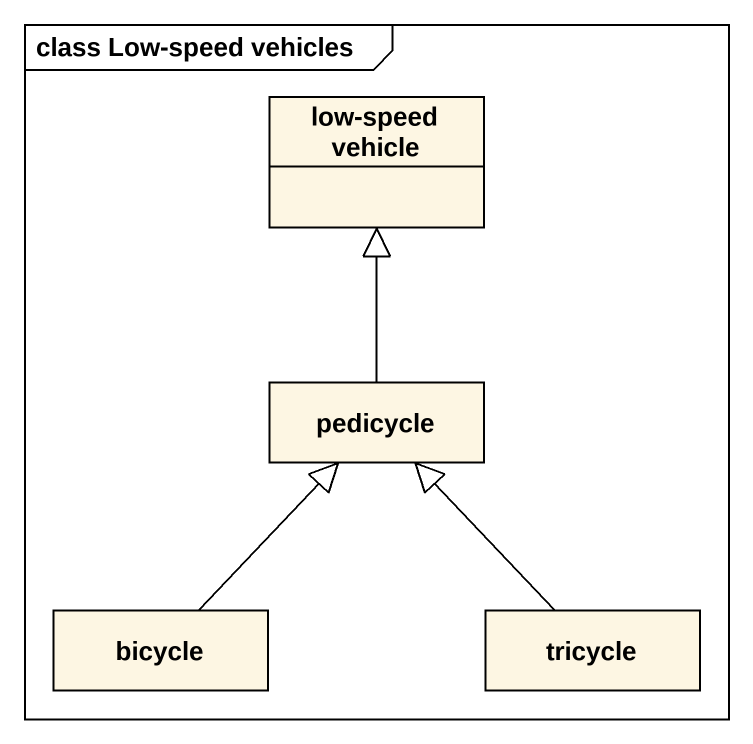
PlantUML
@startuml
mainframe class Low-speed vehicles
hide circle
hide empty members
class "low-speed vehicle" as low_speed_vehicle
class pedicycle
class bicycle
class tricycle
pedicycle -up-|> low_speed_vehicle
bicycle -up-|> pedicycle
tricycle -up-|> pedicycle
@enduml
